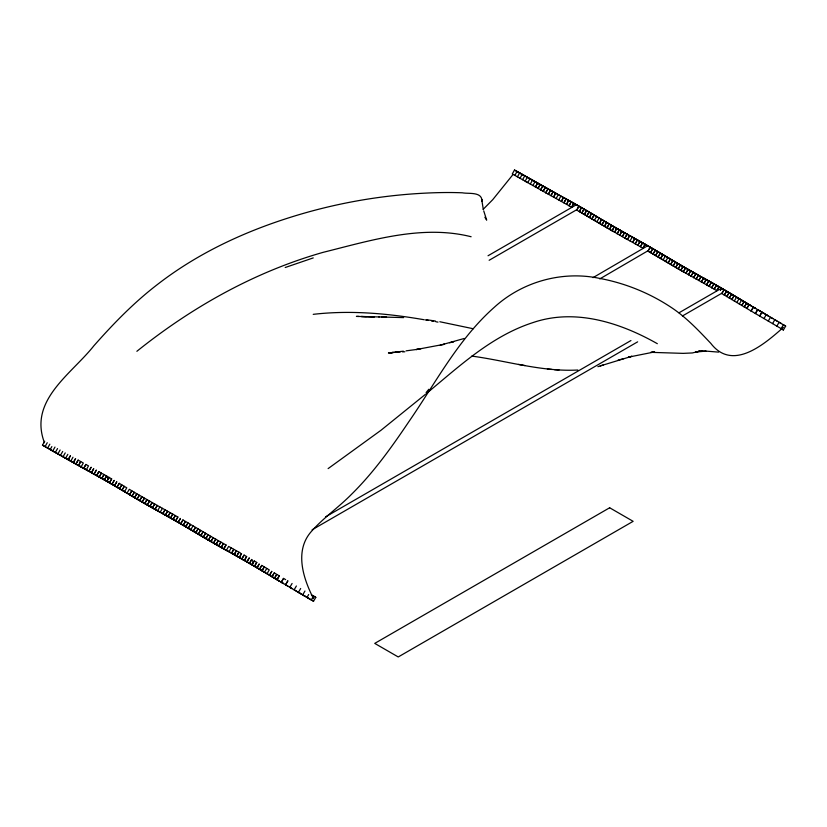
<?xml version="1.0" encoding="UTF-8"?>
<svg xmlns="http://www.w3.org/2000/svg" width="827" height="827" viewBox="0 0 827 827"><rect width="100%" height="100%" fill="white"/><g stroke="black" fill="none" stroke-linecap="round" stroke-linejoin="round"><path stroke-width="1.24" d="M80.715 461.569L78.524 465.467L83.31 468.175L78.524 465.467L80.715 461.569L78.131 460.122L75.929 464.019L78.131 465.291L73.345 462.572L75.546 458.685L73.345 462.572L75.546 463.844L70.771 461.125L72.972 457.238M88.489 471.049L86.297 469.788L88.489 465.89L85.894 464.454L83.703 468.351L85.894 469.612L81.108 466.914L83.31 463.006L81.584 462.045M85.894 464.454L83.703 468.351L93.678 473.933L91.487 472.662L93.678 468.764L91.487 472.662L96.263 475.37L94.071 474.098L96.263 470.201L94.071 474.098L98.858 476.807L96.645 475.535L98.858 471.638L101.432 473.085L99.23 476.983L101.432 478.254L96.645 475.535L98.858 471.638M550.534 190.324L548.342 194.221L550.534 190.324L552.736 191.585M553.129 191.761L550.937 195.658L512.285 173.928L514.497 170.042L568.294 200.217L563.507 197.508L561.316 201.406L550.937 195.658L553.129 191.761L555.32 193.032L514.497 170.042M555.723 193.198L553.532 197.095L555.723 193.198L557.915 194.469M556.126 198.532L558.318 194.634L560.51 195.896M558.721 199.969L560.913 196.071L563.104 197.333M566.092 198.945L563.9 202.842L566.485 204.29L568.687 200.392L570.888 201.664L566.092 198.945L563.9 202.853L561.316 201.406L563.507 197.508L565.699 198.78M698.422 275.174L696.231 279.071L698.422 275.174L700.624 276.435M701.007 276.611L698.815 280.508L701.007 276.611L703.208 277.882M78.131 460.122L75.929 464.019L80.715 466.738M159.828 506.879L157.244 505.442L155.042 509.339L159.828 512.047L157.626 510.776L159.828 506.879L167.592 511.21L165.39 515.097L172.74 519.263L165.379 515.097L167.592 511.21M162.412 508.326L160.221 512.223L162.412 513.484M221.233 547.422L223.435 543.535L226.019 544.972L223.817 548.87L226.019 550.141L218.648 545.975L220.861 542.088L223.435 543.535L221.233 547.422L223.435 548.694L216.074 544.517L218.287 540.631L220.861 542.088L218.648 545.975L220.861 547.247M226.019 544.972L223.817 548.87L228.603 551.588L226.402 550.317L228.603 546.42L233.783 549.304L231.581 553.201L233.783 554.462L228.996 551.754L231.188 547.856M226.412 550.317L231.581 553.201L233.783 549.304M545.365 187.44L543.163 191.326L545.365 187.44L547.577 188.711M547.95 188.876L545.748 192.774L547.95 188.876L550.151 190.148M629.285 235.447L624.499 232.738L622.297 236.625L576.729 210.068L578.962 206.192L583.738 208.952M624.881 238.073L627.466 239.52L629.667 235.623L631.869 236.894L621.925 231.281L619.723 235.178L621.925 231.281L624.499 232.738L622.297 236.625L624.881 238.073L627.083 234.175L624.881 238.073L627.083 239.344M630.06 240.957L632.252 237.06L639.622 241.215L637.421 239.944L635.219 243.841L627.466 239.52L629.667 235.623L637.038 239.778L634.836 238.507L632.634 242.404L634.836 238.507M67.824 454.333L65.612 458.23L68.186 459.678L70.398 455.791L68.186 459.678L70.398 460.949L63.038 456.773L65.25 452.886M101.432 473.085L99.219 476.983L104.006 479.701L101.793 478.419L104.006 474.533L105.722 475.504M170.166 517.816L167.953 516.544L170.166 512.647L177.867 517.009L175.644 520.896L177.867 522.178L173.081 519.439L175.303 515.552L173.091 519.439M167.953 516.544L170.166 512.647L168.45 511.686M170.538 517.991L172.74 514.105L170.527 517.991L175.303 520.721L173.081 519.439M240.657 553.16L238.941 552.188L236.739 556.085L238.941 557.357L234.155 554.638L236.367 550.741L238.083 551.702M537.643 183.098L535.431 186.985L537.643 183.098L539.845 184.369M540.217 184.545L538.005 188.432L540.217 184.545L542.419 185.817M542.791 185.992L540.579 189.879L542.791 185.992L544.993 187.264M573.473 203.111L571.271 201.829L569.059 205.727L571.271 201.829L576.057 204.558L568.687 200.392L566.485 204.29L571.633 207.174L573.845 203.287L578.621 206.016L576.409 204.734L488.033 255.76M706.558 284.829L708.76 280.942L713.546 283.661L711.334 282.389L709.121 286.276L706.558 284.829L708.76 280.942L710.972 282.214L706.186 279.495L703.984 283.392L680.766 270.346L648.006 251.098L650.239 247.221L652.482 248.513L647.696 245.753L593.031 277.645M44.699 446.446L42.487 445.164L44.699 441.277M47.263 442.724L45.051 446.611L47.263 447.893M49.837 444.182L47.625 448.069L60.113 455.15L57.9 453.868L60.113 449.981M51.853 446.601L50.189 449.516L52.411 450.798M54.975 447.076L52.763 450.973L54.975 452.245M57.549 448.534L55.337 452.421L57.549 453.703M62.687 451.439L60.474 455.326L62.687 456.607M238.941 552.188L236.729 556.075L241.515 558.804L239.303 557.522L241.515 553.635L239.303 557.522L244.079 560.261L241.866 558.98L244.079 555.093L246.632 556.55L244.41 560.437L246.632 561.719L241.856 558.969L244.079 555.093M514.849 175.386L517.061 171.489L519.273 172.771M517.423 176.833L519.635 172.946L521.847 174.218M519.997 178.281L522.209 174.394L524.421 175.665M522.571 179.728L524.783 175.841L526.985 177.123M527.709 182.633L529.921 178.746L532.133 180.017M530.283 184.08L532.495 180.193L534.707 181.475M532.857 185.537L535.069 181.64L537.271 182.922M613.5 231.653L612.011 230.785L614.244 226.908L619.03 229.658L616.797 228.376L614.575 232.263L616.797 228.376L621.584 231.115L619.361 229.834L617.138 233.721L619.361 229.834L624.137 232.563M647.355 245.578L642.579 242.838L640.367 246.735L635.219 243.841L637.421 239.944L642.207 242.662L640.005 241.391L637.793 245.288L640.005 241.391L644.781 244.12L642.579 242.838L640.356 246.725L642.92 248.183L645.143 244.296L649.919 247.046L647.696 245.753M571.622 207.174L573.845 203.287M642.92 248.183L645.143 244.296L647.365 245.578M177.867 517.009L175.634 520.886L180.41 523.646L178.177 522.344L180.41 518.477L178.177 522.344L182.953 525.114L180.71 523.811L182.953 519.945L184.638 520.927M210.937 541.592L213.18 537.715L215.733 539.173L213.5 543.06L218.287 545.799L216.064 544.517L218.287 540.631L215.733 539.173L213.511 543.06L215.733 544.342L210.947 541.592L213.18 537.715L195.544 527.347L193.27 531.213L198.046 534.004L195.782 532.702L198.046 528.835L195.782 532.691L200.558 535.493L198.294 534.19L200.558 530.324L198.284 534.18L203.07 536.981L200.806 535.669L203.07 531.813L200.806 535.669L205.582 538.46L203.328 537.157L205.582 533.291L203.328 537.157M246.632 556.55L244.399 560.427L249.185 563.187L246.942 561.884L249.185 558.018L246.942 561.884L251.718 564.655L249.465 563.352L251.718 559.486L253.393 562.391M576.729 210.068L578.962 206.192L581.195 207.484L576.409 204.734M580.761 212.394L579.272 211.536L581.505 207.66L583.748 208.952M612.021 230.795L614.244 226.908L616.487 228.2L611.711 225.44L609.458 229.317L610.967 230.175M682.254 271.204L680.766 270.336L682.999 266.47L687.775 269.22L685.552 267.927L683.319 271.804L685.552 267.927L690.328 270.667L688.105 269.385L685.883 273.261L688.105 269.385L692.892 272.114L690.679 270.832L688.467 274.729L690.679 270.832L695.466 273.561L693.253 272.279L691.052 276.177L693.253 272.279L698.04 274.998L695.838 273.727L693.636 277.624L695.838 273.727L705.793 279.319L703.601 278.048L701.399 281.945L703.601 278.048L708.388 280.767L706.186 279.495L703.984 283.392L707.902 285.625M716.771 290.649L719.004 286.762L721.247 288.065L716.461 285.305L714.228 289.181L709.121 286.276L711.334 282.389L716.12 285.119L713.897 283.847L711.675 287.724L713.897 283.847L718.684 286.587L716.461 285.305L714.239 289.181L716.771 290.649L719.004 286.762L723.78 289.533L721.547 288.241L679.039 312.782M180.71 523.822L182.953 519.945M208.404 540.124L210.637 536.247L208.394 540.114L213.18 542.884M579.272 211.536L581.505 207.66L586.291 210.42L584.048 209.128L581.794 212.994L583.304 213.862M581.805 213.004L584.048 209.128L588.824 211.898L586.581 210.606L584.317 214.472L585.826 215.34M609.468 229.317L611.711 225.44L613.954 226.743L609.179 223.972L606.925 227.828L608.424 228.707M652.038 253.424L650.539 252.555L652.782 248.689L655.025 249.992L650.239 247.221L648.006 251.098L649.495 251.956M679.711 269.736L678.212 268.868L680.456 264.991L682.709 266.294L677.923 263.524L675.669 267.39L677.179 268.258M680.766 270.336L682.999 266.47L685.242 267.762L680.456 264.991L678.212 268.868M721.547 288.241L720.42 290.174L721.547 288.241L726.323 291.011L724.07 289.708L721.816 293.575L751.102 311.004L783.396 329.963L785.65 326.096L757.656 309.67L755.392 313.526L757.656 309.67L768.49 316.017L766.226 314.715L763.972 318.581M111.965 484.26L114.209 480.384L111.965 484.25L116.741 487.031L114.477 485.728L116.741 481.862L114.477 485.728L119.253 488.509L117 487.206L119.253 483.34L124.277 486.317L122.014 490.173L131.793 495.952L129.529 494.639L131.793 490.783L129.291 489.295L127.017 493.15L124.515 491.662L126.779 487.806L125.115 486.814M185.486 521.413L183.232 525.29L190.52 529.549L185.744 526.758L188.008 522.891L185.486 521.413L183.232 525.279L185.486 526.582L180.71 523.811M606.925 227.838L609.179 223.972L611.432 225.275L606.656 222.494L604.392 226.35L605.902 227.229M675.68 267.39L677.923 263.524L680.176 264.826L675.401 262.045L673.147 265.912L674.656 266.78M251.718 559.486L249.465 563.352L254.251 566.133L251.987 564.831L254.251 560.964L256.763 562.443L254.509 566.309L259.275 569.1L257.011 567.787L259.275 563.931L257.001 567.787L264.278 572.077L259.502 569.276L261.777 565.42L263.451 566.412M584.327 214.472L586.581 210.606L591.357 213.387L589.093 212.084L586.829 215.94L588.348 216.819M650.539 252.555L652.782 248.689L657.558 251.46L655.315 250.167L653.061 254.034L654.56 254.902M653.061 254.034L655.315 250.167L662.613 254.437L657.837 251.646L655.573 255.502L657.083 256.38M673.147 265.912L675.401 262.045L677.664 263.348L667.875 257.59L665.601 261.446L667.11 262.324M721.816 293.585L724.07 289.708L728.845 292.5L726.592 291.197L724.328 295.053L726.592 291.197L736.381 296.976L729.104 292.675L726.83 296.531L729.104 292.675L731.368 293.988M134.563 497.616L136.817 493.75L131.793 490.783L129.519 494.639L134.305 497.43L132.041 496.128L134.305 492.272L132.031 496.128L136.817 498.919L134.563 497.616L136.817 493.75L157.244 505.442L155.042 509.329L157.244 510.6L152.457 507.892L154.659 503.994L152.457 507.881L154.659 509.163L149.883 506.434L152.085 502.547L149.873 506.434L152.085 507.716L147.299 504.977L149.522 501.09L147.299 504.977L149.522 506.258L144.735 503.519L146.958 499.632L144.725 503.509L146.958 504.801L142.182 502.051L144.405 498.174L142.172 502.051L144.405 503.343L139.629 500.573L141.872 496.707L139.618 500.573L141.872 501.875L137.086 499.094L139.339 495.228L137.075 499.094L139.339 500.397L134.563 497.616L136.817 498.919M191.357 524.876L193.032 525.869L190.768 529.725L193.032 531.027L188.256 528.236L190.52 524.38L188.008 522.891L185.755 526.758L188.008 528.06M254.251 560.964L251.987 564.831L256.763 567.611L254.509 566.309L256.763 562.443M285.553 584.792L287.817 580.926L285.553 584.792L287.817 586.095M311.386 594.799L315.79 597.373L313.536 601.229L289.832 587.315L292.096 583.459M296.386 585.981L294.123 589.837L313.536 601.229M300.666 588.504L298.413 592.359L300.666 593.662M304.956 591.026L302.703 594.882L304.956 596.184M308.678 594.51L306.993 597.404L309.246 598.707M311.272 599.926L313.536 596.06L315.79 597.373M586.839 215.95L589.093 212.084L593.869 214.875L591.605 213.573L589.341 217.429L590.86 218.297M604.403 226.36L606.656 222.494L608.92 223.797L604.144 221.005L601.88 224.861L603.39 225.74M655.573 255.512L657.837 251.646L660.091 252.948M659.595 257.859L658.085 256.99L660.349 253.124L665.125 255.925L662.861 254.613L660.587 258.469L662.107 259.347M672.134 265.291L670.625 264.423L672.889 260.567L675.152 261.87L665.363 256.101L663.099 259.957L664.608 260.836M761.936 312.192L759.682 316.059L761.936 312.192L764.2 313.495M768.262 321.093L770.516 317.237L772.78 318.54M772.552 323.615L774.816 319.749L777.07 321.062M776.842 326.138L779.106 322.272L781.36 323.574M119.253 483.34L117 487.206L121.776 489.998L119.512 488.685L121.776 484.829L119.501 488.685L124.277 491.476L122.014 490.173L124.277 486.317M188.256 528.236L190.52 524.38M195.544 527.347L193.27 531.213L195.544 532.516L190.768 529.725M285.677 579.665L283.537 578.404L281.273 582.26L292.096 588.617L289.832 587.315M589.351 217.429L591.605 213.573L596.381 216.364L594.117 215.051L591.853 218.907L593.362 219.786M591.853 218.917L594.117 215.051L603.906 220.83L601.632 219.517L599.368 223.373L600.878 224.251M599.368 223.383L601.632 219.517L606.408 222.318L604.144 221.005L601.88 224.872M658.085 256.99L660.349 253.124M660.597 258.469L662.861 254.613L667.637 257.414L665.363 256.101M669.622 263.803L668.113 262.934L670.377 259.078L672.64 260.391M670.625 264.423L672.889 260.567M261.777 565.42L259.513 569.276L261.777 570.589M279.268 575.871L276.993 579.727L279.268 581.04L274.492 578.238L276.766 574.383L279.268 575.871L276.993 579.727L283.537 583.573L281.273 582.26L283.537 578.404M668.113 262.934L670.377 259.078M731.606 294.164L729.331 298.02L731.606 294.164L733.88 295.477M734.107 295.663L731.833 299.508L734.107 295.663L741.374 299.963L739.1 298.64L736.826 302.496M744.093 301.628L741.819 305.483L744.093 301.628L748.869 304.439L741.602 300.139L739.317 303.995M746.595 303.127L744.321 306.972L746.595 303.127L751.371 305.928L749.097 304.615L746.833 308.471L749.097 304.615L755.64 308.45L753.376 307.148L751.102 311.004L753.376 307.148L759.91 310.973M275.929 573.886L274.264 572.884L271.99 576.739L276.766 579.541L262.004 570.764L264.278 566.909L269.271 569.896L266.997 573.752L269.271 575.065M262.004 570.764L264.278 566.909M266.78 568.407L264.495 572.253L266.78 573.566M269.488 575.241L271.763 571.395L269.488 575.241L271.763 576.564M274.264 572.884L271.99 576.739L274.264 578.052M274.492 578.228L276.766 574.383M734.324 301.007L736.609 297.151L738.883 298.464M512.978 174.559L492.737 199.669L483.144 209.376M426.112 392.556L428.841 389.269M426.143 393.745C459.037 366.578 491.445 335.969 532.908 322.613C575.096 308.13 620.136 322.602 657.331 343.691M425.295 394.448L381.009 430.257L328.112 468.609M783.396 327.378C764.489 344.073 732.681 371.85 710.817 343.381C698.722 330.604 686.544 317.661 671.824 307.82C650.084 293.244 625.315 283.185 599.585 278.379C562.391 270.512 522.437 281.604 494.401 307.199C458.23 339.101 435.808 382.715 408.734 421.873C391.533 447.397 373.504 472.63 351.516 494.308C338.656 507.364 323.378 517.847 311.241 531.606C294.247 550.916 303.189 578.445 313.536 598.645M136.869 351.299C192.04 307.024 254.912 271.732 323.171 252.328C370.899 240.461 421.956 224.365 471.121 236.739M599.761 278.916L647.717 250.922M489.15 260.278L576.409 209.903M325.549 516.865L630.939 340.548M312.13 529.776L637.648 341.84M682.389 316.007L721.547 293.399M285.201 267.514L313.247 257.91M440.253 345.19L464.34 338.439M597.88 366.671L603.203 365.007M600.216 365.937L631.849 356.282L628.375 357.171L654.612 351.92L650.849 352.343L683.164 353.367L692.364 352.953L699.456 351.227L695.621 352.064L705.989 351.103L718.642 352.126M452.204 342.078L453.754 341.634L449.64 342.791M617.996 360.169L623.651 358.67M442.879 344.611L444.512 344.228L416.229 349.552L420.767 348.829M418.069 349.263L406.109 350.844M391.161 352.684L393.218 352.457L388.432 352.995L400.661 351.568L395.916 352.075M398.666 351.775L403.369 351.175M313.226 314.343C350.131 310.053 387.45 313.392 423.92 319.698M390.571 352.674L397.746 352.137M577.835 370.02C541.902 371.964 507.096 360.851 471.803 356.086M402.511 351.878L404.889 351.764M702.723 351.144L698.877 351.196L705.989 351.103M358.97 316.441L356.396 316.4L379.231 316.948M386.54 317.092L378.807 316.937M361.544 316.503L366.33 316.607M381.381 316.989L403.638 317.609M361.172 316.514L374.176 317.165M554.421 369.679L559.011 370.02M547.36 368.987L551.888 369.452M426.474 319.729L435.405 321.021M425.006 319.884L428.262 320.431M431.518 320.99L433.679 321.362M435.829 321.734L437.979 322.117M439.83 321.744L473.24 328.743M518.56 364.397L525.021 365.575M86.297 469.788L91.084 472.486M157.637 510.776L165.007 514.932L162.805 513.66L165.007 509.763L162.805 513.66L167.592 516.368M234.641 549.779L236.367 550.741L234.155 554.638L236.367 555.909L231.581 553.201M102.29 473.571L104.006 474.533L101.793 478.419L106.569 481.159L104.347 479.877L106.569 475.99L110.828 478.43M68.186 459.678L72.972 462.407L70.76 461.125M42.487 445.164L65.25 458.055L63.038 456.773M632.252 237.06L634.454 238.331M642.579 242.838L644.791 244.12M667.875 257.59L670.139 258.903M741.602 300.139L746.367 302.94M598.893 217.852L596.618 216.54L594.355 220.395L595.864 221.274M601.394 219.341L599.13 218.028L596.856 221.884L598.376 222.763M619.361 229.834L621.573 231.115M624.499 232.738L626.711 234.01M785.65 326.096L783.396 324.794L781.133 328.66L783.396 329.963M529.559 178.57L527.347 177.288L525.135 181.185L527.347 182.457M241.856 558.969L244.079 560.261M111.965 484.25L114.209 485.552L109.433 482.792L111.676 478.916L109.433 482.792L111.676 484.084L106.89 481.324L109.133 477.448L106.89 481.324L109.133 482.617L104.347 479.877L106.569 475.99L108.254 478.895M124.515 491.662L126.779 492.975M127.017 493.15L129.291 494.463M65.612 458.23L67.824 459.502M210.637 541.416L205.861 538.646L208.104 534.769L205.851 538.635L208.104 539.938L203.328 537.157M193.032 525.869L194.707 526.851M736.609 297.151L743.876 301.452M484.88 217.274L486.679 220.127L483.712 210.833M44.441 442.693C28.428 400.309 71.339 374.228 93.823 345.851C113.216 323.864 133.757 302.713 157.037 284.808C197.26 253.496 244.12 231.622 292.644 216.612C332.981 204.093 374.796 196.35 416.942 193.611C432.045 192.66 447.19 192.174 462.314 192.805C468.723 194.066 482.348 191.368 481.955 201.343L481.727 199.472L483.278 209.314M91.084 467.327L88.892 471.225L91.084 467.327M609.654 507.768L374.745 643.396L398.232 656.958L633.141 521.33L609.654 507.768"/></g></svg>
